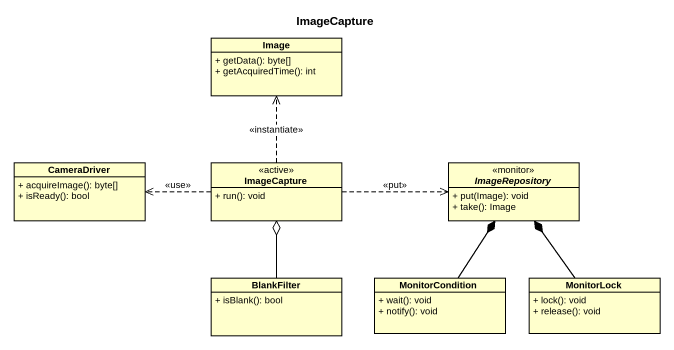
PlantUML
@startuml
title ImageCapture
hide circle
hide empty members
skinparam classAttributeIconSize 0
class Image {
  + getData(): byte[]
  + getAcquiredTime(): int
}
class CameraDriver {
  + acquireImage(): byte[]
  + isReady(): bool
}
class ImageCapture <<active>> {
  + run(): void
}
interface ImageRepository <<monitor>> {
  + put(Image): void
  + take(): Image
}
class BlankFilter {
  + isBlank(): bool
}
class MonitorCondition {
  + wait(): void
  + notify(): void
}
class MonitorLock {
  + lock(): void
  + release(): void
}
ImageCapture .up.> Image : <<instantiate>>
ImageCapture .left.> CameraDriver : <<use>>
ImageCapture .right.> ImageRepository : <<put>>
BlankFilter -up-o ImageCapture
MonitorCondition -up-* ImageRepository
MonitorLock -up-* ImageRepository
@enduml
